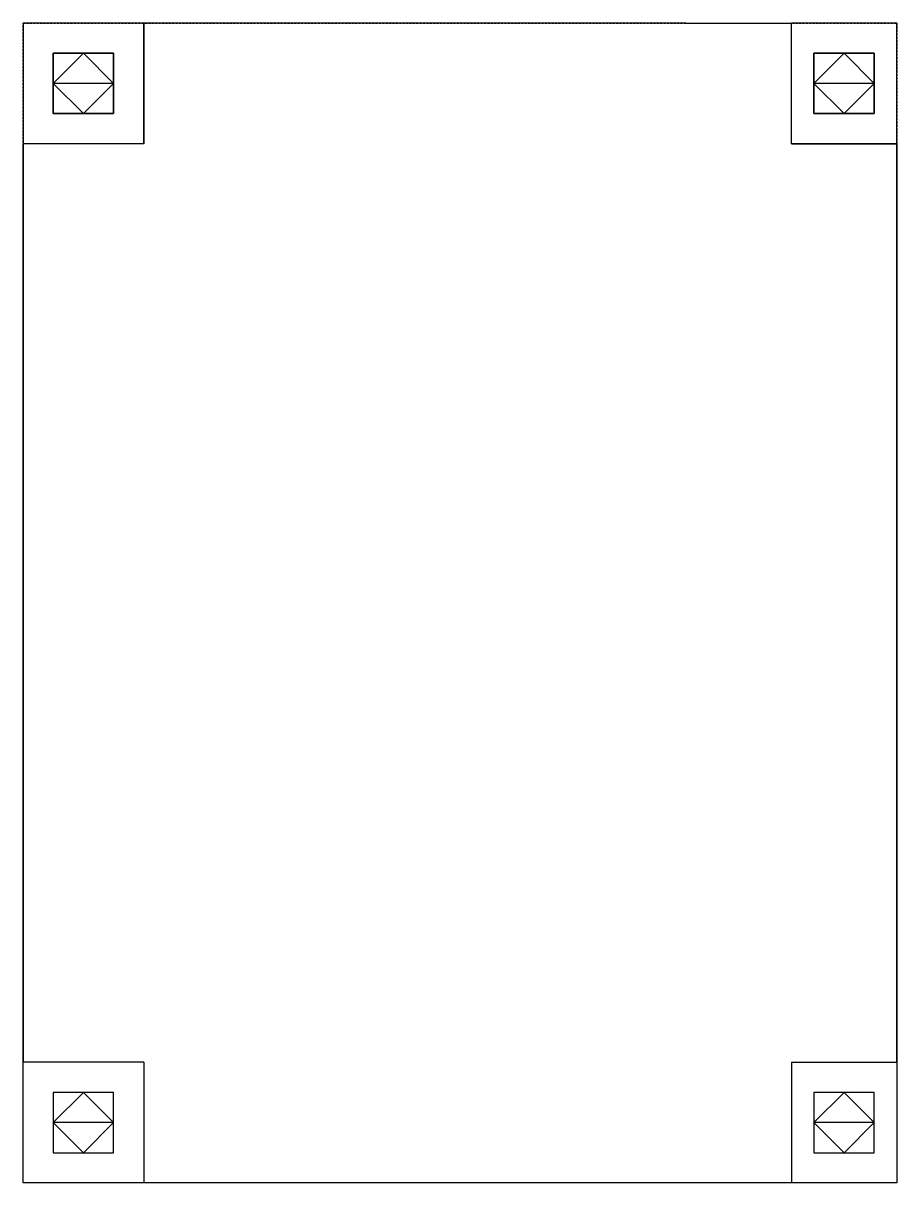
# Model space of a CAD drawing. Header units: inches. Extents: x -15 to 43, y -26.9 to 50.1.
import ezdxf

# ---------------------------------------------------------------- set-up
doc = ezdxf.new("R2010")
doc.units = ezdxf.units.IN
doc.header["$MEASUREMENT"] = 0
doc.linetypes.add('HIDDEN2', pattern=[0.1875, 0.125, -0.0625])
doc.layers.add('Battery', color=1, linetype='HIDDEN2')
doc.layers.add('Scratch', color=200, linetype='Continuous')

msp = doc.modelspace()

# ---------------------------------------------------------------- linework, layer by layer
for p, q in [((-7.004, 50.148), (-7.004, 42.148)), ((-0.004, 50.148), (-7.004, 50.148)), ((-7.004, 42.148), (-7.004, 50.148)), ((28.996, 50.148), (35.996, 50.148)), ((35.996, 42.148), (35.996, 50.148)), ((35.996, 42.148), (35.996, 50.148)), ((-13.004, 46.148), (-11.004, 48.148)), ((-11.004, 48.148), (-13.004, 46.148)), ((-11.004, 48.148), (-9.004, 46.148)), ((-9.004, 46.148), (-11.004, 48.148)), ((37.496, 46.148), (39.496, 48.148)), ((39.496, 48.148), (37.496, 46.148)), ((39.496, 48.148), (41.496, 46.148)), ((41.496, 46.148), (39.496, 48.148)), ((-11.004, 44.148), (-13.004, 46.148)), ((-13.004, 46.148), (-11.004, 44.148)), ((-9.004, 46.148), (-11.004, 44.148)), ((-11.004, 44.148), (-9.004, 46.148)), ((39.496, 44.148), (37.496, 46.148)), ((37.496, 46.148), (39.496, 44.148)), ((41.496, 46.148), (39.496, 44.148)), ((39.496, 44.148), (41.496, 46.148)), ((-15.004, -18.852), (-15.004, 42.148)), ((-7.004, 42.148), (-15.004, 42.148)), ((-15.004, 42.148), (-15.004, -18.852)), ((-7.004, 42.148), (-15.004, 42.148)), ((42.996, 42.148), (35.996, 42.148)), ((35.996, 42.148), (42.996, 42.148)), ((42.996, 42.148), (42.996, -18.852)), ((42.996, -18.852), (42.996, 42.148)), ((-7.004, -18.852), (-15.004, -18.852)), ((-7.004, -18.852), (-7.004, -26.852)), ((35.996, -18.852), (42.996, -18.852)), ((35.996, -18.852), (35.996, -26.852)), ((-13.004, -22.852), (-11.004, -20.852)), ((-11.004, -20.852), (-9.004, -22.852)), ((37.496, -22.852), (39.496, -20.852)), ((39.496, -20.852), (41.496, -22.852)), ((-11.004, -24.852), (-13.004, -22.852)), ((-9.004, -22.852), (-11.004, -24.852)), ((39.496, -24.852), (37.496, -22.852)), ((41.496, -22.852), (39.496, -24.852)), ((35.996, -26.852), (-7.004, -26.852))]:
    msp.add_line(p, q)
at = {"layer": 'Battery'}
for p, q in [((-15.004, 50.148), (42.996, 50.148)), ((-15.004, -26.852), (-15.004, 50.148)), ((42.996, 50.148), (42.996, -26.852)), ((42.996, -26.852), (-15.004, -26.852))]:
    msp.add_line(p, q, dxfattribs=at)
at = {"layer": 'Scratch'}
for p, q in [((-7.004, 50.148), (-15.004, 50.148)), ((-15.004, 50.148), (-15.004, 42.148)), ((-7.004, 50.148), (-15.004, 50.148)), ((-15.004, 50.148), (-15.004, 42.148)), ((28.996, 50.148), (-0.004, 50.148)), ((42.996, 50.148), (35.996, 50.148)), ((42.996, 50.148), (35.996, 50.148)), ((42.996, 42.148), (42.996, 50.148)), ((42.996, 42.148), (42.996, 50.148)), ((-9.004, 48.148), (-13.004, 48.148)), ((-13.004, 48.148), (-13.004, 44.148)), ((-13.004, 44.148), (-13.004, 48.148)), ((-13.004, 48.148), (-9.004, 48.148)), ((-13.004, 48.148), (-9.004, 48.148)), ((-9.004, 44.148), (-9.004, 48.148)), ((-9.004, 48.148), (-9.004, 44.148)), ((41.496, 48.148), (37.496, 48.148)), ((37.496, 48.148), (37.496, 44.148)), ((37.496, 44.148), (37.496, 48.148)), ((37.496, 48.148), (41.496, 48.148)), ((37.496, 48.148), (41.496, 48.148)), ((41.496, 44.148), (41.496, 48.148)), ((41.496, 48.148), (41.496, 44.148)), ((-9.004, 46.148), (-13.004, 46.148)), ((-9.004, 46.148), (-13.004, 46.148)), ((41.496, 46.148), (37.496, 46.148)), ((41.496, 46.148), (37.496, 46.148)), ((-13.004, 44.148), (-9.004, 44.148)), ((-13.004, 44.148), (-9.004, 44.148)), ((-9.004, 44.148), (-13.004, 44.148)), ((37.496, 44.148), (41.496, 44.148)), ((37.496, 44.148), (41.496, 44.148)), ((41.496, 44.148), (37.496, 44.148)), ((-15.004, -26.852), (-15.004, -18.852)), ((42.996, -18.852), (42.996, -26.852)), ((-9.004, -20.852), (-13.004, -20.852)), ((-13.004, -20.852), (-13.004, -24.852)), ((-9.004, -24.852), (-9.004, -20.852)), ((41.496, -20.852), (37.496, -20.852)), ((37.496, -20.852), (37.496, -24.852)), ((41.496, -24.852), (41.496, -20.852)), ((-9.004, -22.852), (-13.004, -22.852)), ((41.496, -22.852), (37.496, -22.852)), ((-13.004, -24.852), (-9.004, -24.852)), ((-13.004, -24.852), (-9.004, -24.852)), ((37.496, -24.852), (41.496, -24.852)), ((37.496, -24.852), (41.496, -24.852)), ((-7.004, -26.852), (-15.004, -26.852)), ((42.996, -26.852), (35.996, -26.852))]:
    msp.add_line(p, q, dxfattribs=at)

doc.saveas('drawing.dxf')
